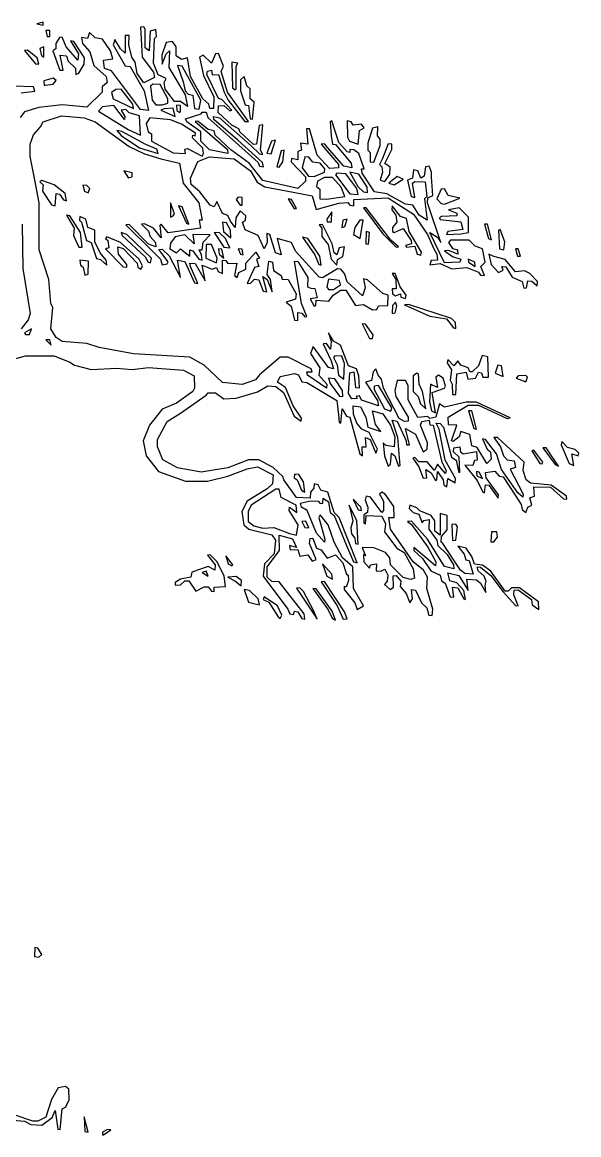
# Model space of a CAD drawing. Header units: millimetres. Extents: x 562 to 1062, y -27 to 300.
# Drawn here: x 566.155 to 568.395, y 237.307 to 241.79 of the extents above; entities that cross this region are included whole.
import ezdxf

# ---------------------------------------------------------------- set-up
doc = ezdxf.new("R2010")
doc.units = ezdxf.units.MM
doc.header["$LTSCALE"] = 0.04
doc.layers.add('7', color=7, linetype='Continuous')
doc.layers.add('EQUIP_I', color=13, linetype='Continuous')

# ---------------------------------------------------------------- blocks, each defined once
blk = doc.blocks.new('arv-04')
at = {"layer": '7', "linetype": 'Continuous'}
for points in [[(-20.424, 47.841), (-21.821, 48.222), (-23.6, 48.222), (-24.566, 47.841), (-24.871, 47.637), (-25.887, 47.383), (-27.488, 47.46), (-28.428, 47.383), (-29.444, 47.51), (-31.604, 47.332), (-32.265, 46.977), (-32.29, 46.214), (-32.189, 46.011), (-31.172, 45.3), (-30.283, 44.919), (-29.495, 43.928), (-29.114, 42.962), (-29.292, 42.022), (-30.054, 41.056), (-31.731, 40.472), (-33.078, 40.472), (-34.349, 40.777), (-35.543, 41.234), (-36.178, 41.361), (-37.144, 40.853), (-37.118, 40.294), (-36.788, 39.989), (-35.543, 39.227), (-35.213, 38.591), (-35.34, 37.753), (-35.645, 37.499), (-37.067, 37.143), (-37.296, 36.813), (-37.22, 35.974), (-36.61, 35.339), (-36.534, 34.577), (-38.058, 32.544), (-38.186, 32.239), (-38.414, 32.214), (-38.465, 32.417), (-38.668, 32.366), (-38.922, 31.959), (-39.1, 31.909), (-39.075, 32.239), (-37.525, 34.221), (-37.067, 34.246), (-36.788, 34.526), (-36.788, 35.161), (-37.55, 36.177), (-37.525, 37.118), (-38.338, 36.889), (-38.592, 36.355), (-38.16, 36.482), (-38.211, 36.203), (-38.668, 36.228), (-38.795, 35.822), (-39.304, 35.898), (-39.558, 35.517), (-39.812, 35.618), (-39.405, 36.609), (-39.431, 36.914), (-39.608, 36.94), (-39.837, 36.305), (-40.117, 36.203), (-40.498, 35.695), (-41.006, 35.898), (-41.463, 35.415), (-41.692, 34.704), (-41.794, 34.653), (-41.819, 34.323), (-41.667, 33.891), (-41.54, 33.941), (-41.54, 33.764), (-42.2, 32.925), (-42.353, 32.518), (-42.734, 32.747), (-42.124, 33.814), (-42.073, 35.161), (-41.438, 35.72), (-40.93, 36.686), (-40.549, 37.753), (-40.066, 38.388), (-39.964, 38.21), (-40.345, 36.864), (-40.32, 36.686), (-39.837, 37.245), (-39.253, 38.642), (-38.897, 38.846), (-38.846, 39.1), (-39.431, 39.252), (-39.939, 39.227), (-40.066, 39.074), (-40.218, 39.1), (-40.244, 39.405), (-40.574, 39.176), (-40.676, 38.515), (-40.93, 38.337), (-41.692, 36.482), (-42.124, 35.466), (-42.353, 35.415), (-41.235, 38.21), (-40.93, 38.515), (-40.523, 39.786), (-40.091, 39.913), (-39.939, 40.243), (-39.685, 40.294), (-39.659, 40.04), (-39.456, 39.786), (-39.431, 39.405), (-38.592, 39.455), (-37.804, 40.548), (-37.754, 40.751), (-37.144, 41.31), (-36.254, 41.793), (-35.619, 41.793), (-34.349, 41.285), (-32.697, 41.031), (-31.223, 41.285), (-30.334, 41.793), (-30.003, 42.581), (-30.003, 43.038), (-30.588, 44.156), (-31.426, 44.664), (-33.002, 45.782), (-33.129, 45.935), (-33.586, 45.935), (-34.095, 45.554), (-34.857, 45.605), (-36.178, 45.986), (-36.813, 46.367), (-37.322, 46.316), (-37.779, 45.96), (-38.44, 44.487), (-38.872, 44.182), (-38.897, 44.36), (-38.389, 45.122), (-37.906, 46.265), (-37.423, 46.596), (-37.576, 46.951), (-38.465, 47.129), (-38.719, 47.053), (-38.922, 46.621), (-39.227, 46.57), (-41.082, 45.452), (-41.184, 44.563), (-41.235, 44.105), (-41.336, 44.055), (-41.413, 44.944), (-41.692, 44.487), (-41.895, 44.436), (-42.505, 42.149), (-42.683, 42.022), (-42.658, 42.581), (-42.912, 42.581), (-42.861, 43.165), (-43.14, 43.038), (-43.496, 42.2), (-43.598, 42.454), (-43.09, 43.47), (-42.632, 43.673), (-42.327, 44.055), (-42.124, 44.614), (-42.099, 45.122), (-42.556, 45.071), (-42.886, 44.436), (-43.013, 43.8), (-43.801, 43.546), (-43.471, 43.978), (-43.293, 44.817), (-43.928, 44.639), (-44.411, 43.928), (-44.665, 43.216), (-44.64, 42.581), (-44.131, 42.682), (-43.954, 42.835), (-44.03, 42.022), (-44.259, 41.387), (-44.411, 41.514), (-44.462, 42.2), (-44.665, 42.022), (-44.894, 41.387), (-44.995, 41.437), (-44.868, 43.165), (-44.513, 44.232), (-44.818, 44.182), (-45.377, 42.962), (-45.402, 42.708), (-45.58, 42.708), (-45.326, 43.724), (-45.961, 43.369), (-46.418, 42.276), (-46.672, 42.454), (-46.698, 42.835), (-46.266, 43.928), (-46.342, 44.156), (-46.8, 44.232), (-46.85, 43.953), (-47.054, 43.928), (-47.587, 41.641), (-47.841, 41.132), (-47.816, 40.929), (-47.308, 41.514), (-47.13, 41.132), (-46.672, 41.666), (-46.164, 41.666), (-45.91, 41.92), (-45.783, 41.895), (-46.164, 41.361), (-46.418, 40.65), (-46.647, 40.675), (-46.596, 41.183), (-46.927, 40.98), (-47.181, 40.497), (-47.282, 40.548), (-47.308, 41.056), (-47.663, 40.548), (-47.714, 40.243), (-47.892, 40.116), (-47.943, 40.624), (-48.4, 40.37), (-48.426, 40.624), (-47.79, 41.768), (-47.409, 43.673), (-47.231, 44.055), (-47.486, 44.029), (-47.689, 43.8), (-48.172, 41.946), (-48.477, 41.768), (-48.604, 41.056), (-48.705, 41.005), (-48.654, 41.946), (-48.299, 42.276), (-48.324, 42.53), (-48.705, 42.581), (-48.731, 42.276), (-48.909, 42.149), (-49.722, 42.301), (-49.772, 41.768), (-49.595, 41.742), (-49.493, 41.437), (-49.01, 41.463), (-49.772, 40.497), (-50.128, 39.786), (-50.23, 39.735), (-50.281, 40.243), (-50.484, 40.218), (-51.068, 39.405), (-51.094, 39.608), (-50.331, 40.675), (-50.281, 41.005), (-50.865, 41.082), (-51.119, 40.777), (-51.373, 40.726), (-52.161, 39.532), (-52.491, 39.023), (-52.542, 38.718), (-52.771, 38.515), (-52.898, 38.846), (-53.152, 38.973), (-53.025, 39.43), (-53.304, 39.532), (-53.279, 40.116), (-54.295, 40.091), (-55.109, 39.379), (-55.312, 39.354), (-55.286, 39.532), (-54.346, 40.218), (-53.076, 40.345), (-52.796, 40.548), (-52.618, 41.132), (-52.669, 41.641), (-51.018, 43.165), (-50.789, 43.165), (-51.221, 42.581), (-51.399, 42.022), (-51.627, 41.793), (-52.059, 41.717), (-52.136, 41.31), (-51.805, 41.209), (-52.618, 39.659), (-52.593, 39.481), (-52.288, 39.735), (-51.272, 41.183), (-50.967, 42.149), (-50.281, 43.038), (-50.103, 43.089), (-50.382, 42.454), (-50.586, 42.276), (-50.636, 41.819), (-50.357, 41.564), (-49.772, 42.555), (-49.442, 42.657), (-49.315, 43.343), (-48.756, 43.546), (-48.654, 43.216), (-48.273, 42.911), (-48.172, 42.962), (-48.502, 43.928), (-47.994, 43.953), (-47.968, 44.436), (-49.213, 45.173), (-49.849, 45.173), (-51.627, 44.334), (-51.805, 44.385), (-49.722, 45.351), (-49.086, 45.351), (-47.74, 45.046), (-47.435, 45.249), (-47.206, 44.436), (-46.85, 44.334), (-46.723, 44.461), (-46.088, 44.41), (-45.504, 45.503), (-45.504, 46.392), (-45.326, 46.697), (-44.818, 46.697), (-44.665, 46.087), (-44.741, 45.706), (-45.504, 44.436), (-45.504, 44.182), (-45.275, 44.156), (-44.945, 44.334), (-43.979, 46.214), (-43.852, 46.773), (-43.649, 47.028), (-43.496, 47.409), (-43.344, 47.231), (-43.242, 46.697), (-42.861, 46.596), (-43.598, 45.452), (-43.674, 45.122), (-42.607, 45.478), (-42.48, 45.757), (-42.277, 45.706), (-42.353, 45.579), (-42.022, 45.554), (-41.819, 45.884), (-41.895, 47.18), (-42.149, 47.231), (-42.251, 46.265), (-42.48, 46.24), (-42.454, 46.977), (-42.302, 47.409), (-41.819, 47.612), (-41.311, 48.882), (-40.879, 49.137), (-40.574, 49.645), (-40.727, 49.137), (-40.701, 48.628), (-40.447, 48.984), (-40.244, 48.959), (-40.727, 47.917), (-40.879, 47.409), (-40.574, 47.51), (-39.634, 48.806), (-39.456, 48.374), (-40.04, 47.485), (-39.964, 47.028), (-40.472, 46.469), (-40.447, 46.214), (-39.278, 47.028), (-39.227, 47.231), (-39.558, 47.231), (-39.507, 47.409), (-38.084, 48.146), (-37.576, 48.146), (-36.305, 47.053), (-36.051, 46.748), (-35.238, 46.443), (-34.018, 46.57), (-32.875, 47.637), (-31.985, 48.146), (-28.504, 48.349), (-26.395, 48.73), (-25.633, 48.984), (-24.108, 49.111), (-23.727, 49.365), (-23.397, 49.899), (-23.524, 51.22), (-23.397, 51.474), (-23.27, 52.948), (-22.685, 54.778), (-22.685, 57.7), (-22.38, 59.223), (-22.126, 60.57), (-22.126, 61.332), (-22.33, 61.917), (-22.762, 62.4), (-22.914, 62.705), (-24.058, 63.086), (-25.455, 62.959), (-26.141, 62.705), (-28.25, 61.18), (-29.19, 60.723), (-30.207, 60.418), (-31.35, 60.164), (-31.579, 58.918), (-32.544, 57.7), (-32.748, 56.633), (-32.57, 56.633), (-32.646, 56.124), (-30.664, 55.845), (-30.232, 56.378), (-30.131, 56.302), (-30.232, 55.54), (-29.749, 56.124), (-29.19, 56.404), (-29.013, 56.378), (-29.444, 55.946), (-29.546, 55.616), (-29.876, 55.235), (-29.902, 54.981), (-29.444, 55.133), (-28.25, 56.353), (-28.047, 56.328), (-29.775, 54.625), (-30.181, 54.219), (-30.283, 53.863), (-30.588, 53.914), (-30.664, 54.041), (-30.08, 54.803), (-30.283, 54.828), (-30.715, 54.422), (-31.426, 53.075), (-31.223, 54.142), (-31.681, 54.066), (-32.29, 52.745), (-32.494, 52.694), (-32.036, 53.761), (-31.985, 53.964), (-32.316, 53.939), (-32.951, 52.872), (-32.748, 53.837), (-33.383, 53.583), (-33.637, 53.685), (-33.739, 53.456), (-34.018, 53.329), (-34.018, 54.142), (-34.222, 54.117), (-34.349, 53.939), (-34.908, 53.964), (-34.755, 53.202), (-34.933, 53.075), (-35.035, 53.38), (-35.467, 53.583), (-35.467, 53.964), (-36.076, 54.651), (-36.305, 54.269), (-36.127, 54.219), (-36.254, 53.761), (-36, 53.685), (-35.543, 52.694), (-35.746, 52.719), (-36, 52.974), (-36.254, 52.923), (-36.534, 52.237), (-36.763, 52.186), (-36.508, 53.126), (-36.788, 52.948), (-37.093, 52.186), (-36.991, 52.948), (-36.788, 53.253), (-36.89, 54.092), (-37.118, 54.015), (-37.169, 53.507), (-37.652, 53.202), (-37.703, 52.974), (-38.084, 52.948), (-38.567, 52.059), (-38.541, 51.728), (-37.957, 51.551), (-38.262, 51.296), (-38.465, 50.433), (-38.668, 50.407), (-38.668, 50.915), (-38.922, 50.864), (-39.1, 50.636), (-39.227, 50.661), (-38.897, 51.474), (-38.465, 54.092), (-38.668, 54.066), (-39.304, 53.075), (-39.278, 52.491), (-39.481, 52.414), (-39.736, 52.389), (-39.863, 51.805), (-39.431, 51.754), (-39.685, 51.296), (-39.786, 51.347), (-39.812, 51.678), (-40.599, 51.601), (-40.854, 51.983), (-41.336, 52.287), (-41.641, 52.287), (-42.251, 51.347), (-42.734, 51.398), (-43.293, 51.068), (-43.572, 51.093), (-43.674, 51.322), (-44.233, 51.347), (-44.259, 51.983), (-43.928, 52.084), (-42.988, 52.923), (-42.734, 52.999), (-42.836, 52.44), (-42.683, 51.932), (-41.718, 52.796), (-41.565, 53.329), (-41.336, 53.583), (-41.133, 53.609), (-40.193, 53.05), (-39.99, 53.101), (-38.541, 54.701), (-38.287, 55.235), (-37.398, 55.489), (-37.652, 54.473), (-37.296, 54.6), (-36.94, 55.743), (-36.763, 55.794), (-36.788, 55.235), (-36.585, 54.854), (-36.229, 55.667), (-35.416, 56.023), (-35.263, 56.505), (-35.441, 56.633), (-35.467, 56.887), (-35.111, 57.192), (-34.831, 56.76), (-34.806, 56.175), (-34.501, 56.556), (-34.349, 56.912), (-34.018, 57.039), (-33.663, 57.776), (-33.51, 57.446), (-33.256, 57.547), (-32.621, 58.385), (-32.087, 58.842), (-32.036, 59.223), (-32.494, 60.265), (-33.205, 60.545), (-34.73, 60.418), (-35.746, 59.681), (-36.153, 58.969), (-36.636, 58.69), (-37.957, 58.436), (-39.558, 58.131), (-39.812, 57.293), (-41.209, 57.674), (-41.768, 57.725), (-41.895, 57.547), (-42.149, 57.522), (-42.149, 57.903), (-44.259, 58.005), (-44.563, 57.801), (-45.834, 56.988), (-46.698, 55.743), (-47.079, 54.854), (-47.282, 54.524), (-47.308, 54.142), (-46.927, 54.117), (-46.85, 53.863), (-47.486, 53.939), (-48.197, 53.609), (-49.137, 53.685), (-49.849, 53.405), (-49.976, 53.228), (-50.23, 53.202), (-50.001, 53.761), (-50.255, 54.015), (-50.103, 54.854), (-49.645, 55.006), (-49.264, 55.387), (-48.121, 55.387), (-47.994, 55.235), (-48.248, 54.879), (-48.553, 54.778), (-48.578, 54.524), (-47.994, 54.752), (-47.74, 54.727), (-48.248, 54.371), (-48.756, 54.219), (-48.705, 54.015), (-47.74, 53.99), (-46.85, 55.87), (-47.308, 55.565), (-47.511, 55.235), (-46.698, 57.7), (-46.723, 58.005), (-47.028, 58.156), (-46.952, 59.3), (-46.952, 59.605), (-46.8, 59.96), (-46.571, 59.935), (-46.495, 59.35), (-46.291, 59.223), (-46.088, 59.681), (-45.834, 59.732), (-45.758, 59.223), (-45.453, 59.096), (-45.681, 58.08), (-45.91, 58.03), (-45.758, 58.918), (-45.91, 59.02), (-46.545, 58.995), (-46.647, 58.08), (-46.52, 57.954), (-46.672, 56.633), (-46.19, 56.937), (-45.783, 57.547), (-45.326, 57.624), (-44.182, 58.258), (-43.42, 58.385), (-42.658, 59.528), (-42.607, 59.808), (-42.785, 59.808), (-42.454, 60.748), (-42.149, 60.977), (-41.895, 61.002), (-41.895, 60.824), (-41.718, 60.85), (-41.209, 61.434), (-40.777, 62.781), (-40.676, 62.73), (-40.727, 61.841), (-40.828, 61.332), (-41.006, 61.307), (-41.972, 60.164), (-42.022, 59.859), (-41.514, 59.96), (-40.625, 60.977), (-40.32, 61.358), (-40.117, 61.332), (-41.184, 60.062), (-41.184, 59.859), (-40.625, 59.833), (-39.863, 60.646), (-39.405, 62.273), (-39.202, 62.273), (-39.304, 61.332), (-38.846, 61.383), (-38.897, 60.951), (-38.668, 60.875), (-38.668, 60.367), (-38.287, 60.443), (-38.262, 60.24), (-39.151, 59.3), (-39.151, 59.045), (-38.668, 58.588), (-36.508, 59.071), (-35.67, 60.164), (-34.526, 60.977), (-33.561, 61.891), (-33.51, 62.146), (-33.129, 62.247), (-32.494, 62.755), (-32.316, 62.73), (-34.323, 61.002), (-34.349, 60.748), (-33.205, 60.977), (-32.672, 61.51), (-32.672, 62.095), (-31.808, 62.705), (-31.731, 62.908), (-32.697, 63.213), (-32.748, 63.314), (-33.002, 63.314), (-33.104, 62.984), (-35.594, 60.748), (-36.229, 60.189), (-36.305, 59.96), (-36.559, 59.935), (-36.483, 60.189), (-34.958, 61.586), (-33.485, 62.857), (-33.459, 63.035), (-33.84, 62.959), (-35.797, 61.231), (-36.305, 60.723), (-36.508, 60.697), (-36.356, 60.951), (-36.508, 62.527), (-36.28, 62.476), (-36.127, 61.332), (-35.924, 61.307), (-35.085, 62.095), (-35.035, 62.273), (-34.603, 62.501), (-33.739, 63.289), (-33.764, 63.696), (-34.095, 63.721), (-34.476, 63.391), (-34.603, 63.441), (-33.967, 64.102), (-33.764, 64.153), (-33.053, 65.652), (-33.078, 65.855), (-33.332, 65.906), (-33.383, 65.627), (-33.764, 65.652), (-34.12, 64.559), (-34.374, 64.051), (-35.39, 62.73), (-35.619, 62.73), (-34.323, 64.559), (-33.942, 65.83), (-34.069, 66.16), (-33.764, 66.948), (-33.586, 66.923), (-33.332, 66.338), (-32.824, 66.846), (-32.595, 66.719), (-32.849, 65.576), (-33.485, 64.255), (-33.459, 63.543), (-33.231, 63.543), (-33.18, 63.797), (-32.799, 64.127), (-32.036, 65.525), (-31.858, 66.668), (-31.477, 66.567), (-31.147, 66.796), (-31.147, 67.355), (-30.918, 67.685), (-30.537, 67.634), (-30.258, 66.846), (-30.283, 66.287), (-30.537, 66.923), (-30.74, 67.1), (-30.69, 66.084), (-31.706, 64.382), (-31.858, 63.67), (-31.426, 63.975), (-31.045, 63.975), (-30.461, 64.737), (-30.41, 65.144), (-30.537, 65.398), (-30.029, 65.627), (-29.749, 66.338), (-29.8, 67.863), (-29.927, 67.99), (-29.902, 68.422), (-29.546, 68.32), (-29.47, 67.1), (-29.241, 67.304), (-29.241, 68.447), (-29.14, 68.6), (-28.936, 68.574), (-29.038, 66.719), (-29.749, 65.779), (-29.8, 65.449), (-29.14, 65.118), (-28.733, 65.703), (-28.606, 66.414), (-28.403, 66.719), (-28.225, 67.482), (-28.25, 68.066), (-27.996, 68.066), (-27.996, 66.973), (-27.717, 67.228), (-27.361, 67.812), (-27.259, 67.482), (-27.996, 66.186), (-28.301, 66.135), (-29.165, 64.636), (-29.444, 63.416), (-28.936, 63.467), (-27.158, 65.881), (-26.726, 66.008), (-26.649, 66.541), (-27.234, 66.618), (-27.081, 67.1), (-26.599, 67.837), (-26.141, 67.914), (-25.785, 68.244), (-25.658, 67.863), (-25.303, 67.939), (-25.353, 67.558), (-25.811, 67.05), (-26.065, 66.211), (-26.827, 65.525), (-26.878, 65.144), (-26.573, 64.89), (-26.573, 64.559), (-25.633, 63.619), (-24.108, 63.772), (-22.66, 63.594), (-21.771, 63.34), (-21.491, 62.984)], [(-21.618, 56.378), (-21.669, 53.634), (-22.126, 50.839), (-21.999, 50.458), (-21.567, 49.899)], [(-21.567, 64.509), (-22.406, 64.61), (-22.33, 64.89), (-21.059, 64.915)], [(-23.346, 67.99), (-23.346, 68.371), (-23.092, 68.371), (-23.168, 67.99), (-23.346, 67.99)], [(-22.914, 68.701), (-22.914, 68.879), (-22.533, 68.778), (-22.914, 68.701)], [(-25.125, 65.728), (-25.455, 66.287), (-25.481, 66.668), (-24.82, 67.685), (-24.617, 67.736), (-25.099, 66.923), (-25.074, 66.541), (-24.337, 67.355), (-24.108, 67.964), (-23.931, 67.939), (-23.702, 67.558), (-23.702, 67.228), (-23.524, 67.1), (-23.956, 65.906), (-24.159, 65.906), (-23.981, 66.846), (-24.362, 66.796), (-24.464, 66.465), (-24.921, 66.033), (-24.947, 65.652), (-25.125, 65.728)], [(-22.965, 66.719), (-22.965, 67.355), (-22.711, 67.253), (-22.812, 66.796), (-22.965, 66.719)], [(-22.66, 66.287), (-22.558, 66.668), (-21.949, 67.151), (-21.771, 67.126), (-22.457, 66.313), (-22.66, 66.287)], [(-34.857, 64.763), (-34.857, 66.16), (-34.958, 66.338), (-34.603, 66.414), (-34.628, 64.814), (-34.806, 64.687), (-34.857, 64.763)], [(-32.57, 63.492), (-32.672, 64.051), (-31.528, 66.16), (-31.223, 66.211), (-31.579, 65.195), (-31.706, 64.636), (-31.884, 64.432), (-32.189, 64.356), (-32.29, 63.543), (-32.57, 63.492)], [(-35.873, 62.882), (-35.975, 63.924), (-35.721, 64.127), (-35.721, 64.763), (-35.517, 64.941), (-35.365, 65.525), (-35.136, 65.322), (-35.136, 64.636), (-35.416, 63.772), (-35.619, 63.721), (-35.721, 62.908), (-35.873, 62.882)], [(-30.283, 63.772), (-30.639, 63.873), (-30.639, 64.127), (-30.156, 65.017), (-29.699, 65.042), (-29.572, 64.915), (-29.673, 64.051), (-29.902, 63.772), (-30.283, 63.772)], [(-23.041, 64.991), (-23.549, 65.042), (-23.727, 65.271), (-23.549, 65.423), (-22.965, 65.246), (-22.99, 64.966), (-23.041, 64.991)], [(-28.504, 63.543), (-28.479, 63.797), (-27.742, 64.737), (-27.412, 64.712), (-27.158, 64.534), (-27.259, 64.127), (-28.504, 63.543)], [(-31.426, 63.365), (-31.426, 63.721), (-31.172, 63.746), (-31.198, 63.416), (-31.376, 63.289), (-31.426, 63.365)], [(-31.096, 63.035), (-30.969, 63.568), (-30.41, 63.518), (-30.207, 63.441), (-31.096, 63.035)], [(-28.936, 61.891), (-28.885, 63.086), (-28.25, 63.264), (-28.047, 63.467), (-27.742, 63.441), (-27.971, 63.035), (-27.945, 62.857), (-27.285, 63.721), (-26.599, 63.645), (-26.344, 63.365), (-28.174, 62.247), (-28.936, 61.891)], [(-42.404, 61.332), (-42.48, 62.171), (-42.785, 62.349), (-42.607, 62.577), (-42.099, 62.501), (-41.972, 62.705), (-41.718, 62.781), (-41.743, 61.764), (-41.87, 61.51), (-42.404, 61.332)], [(-32.748, 60.596), (-32.849, 60.748), (-32.799, 61.078), (-32.163, 61.714), (-32.189, 61.891), (-32.316, 61.841), (-32.341, 62.018), (-31.477, 62.577), (-30.791, 62.832), (-29.521, 62.959), (-29.292, 62.603), (-29.419, 62.095), (-29.622, 61.968), (-29.622, 61.51), (-30.969, 60.799), (-31.731, 60.748), (-31.681, 61.027), (-31.858, 61.053), (-32.748, 60.596)], [(-43.369, 60.214), (-43.776, 61.256), (-43.776, 61.637), (-43.598, 61.841), (-43.623, 62.4), (-43.293, 62.323), (-43.013, 61.383), (-43.013, 60.951), (-43.14, 60.824), (-43.14, 60.24), (-43.369, 60.214)], [(-30.029, 60.748), (-29.953, 61.027), (-29.267, 61.307), (-27.793, 62.12), (-27.488, 62.171), (-27.742, 61.866), (-28.885, 61.104), (-30.029, 60.748)], [(-44.055, 59.02), (-44.36, 59.477), (-44.386, 59.909), (-44.055, 60.138), (-44.487, 61.002), (-44.487, 61.332), (-44.259, 61.358), (-43.903, 60.443), (-43.725, 60.062), (-43.877, 59.935), (-43.903, 59.605), (-43.776, 59.096), (-44.055, 59.02)], [(-37.017, 60.723), (-37.296, 61.586), (-37.042, 61.51), (-36.763, 60.773), (-37.017, 60.723)], [(-37.525, 59.909), (-37.754, 60.24), (-37.83, 60.951), (-37.652, 60.926), (-37.372, 59.935), (-37.525, 59.909)], [(-39.685, 59.325), (-40.32, 59.605), (-40.345, 59.808), (-40.066, 60.164), (-39.608, 60.214), (-39.354, 60.519), (-39.1, 60.545), (-38.948, 59.859), (-39.329, 59.35), (-39.685, 59.325)], [(-44.64, 58.817), (-45.199, 59.173), (-44.818, 59.325), (-44.309, 58.918), (-44.64, 58.817)], [(-42.988, 58.334), (-42.963, 58.664), (-42.454, 59.477), (-41.895, 59.605), (-42.378, 58.715), (-42.734, 58.385), (-42.988, 58.334)], [(-42.404, 58.207), (-42.327, 58.588), (-41.641, 59.503), (-41.082, 59.528), (-41.006, 59.427), (-41.895, 58.258), (-42.404, 58.207)], [(-40.447, 57.928), (-41.59, 58.08), (-41.362, 58.664), (-40.828, 59.274), (-40.32, 59.274), (-39.888, 59.045), (-39.837, 58.715), (-40.04, 58.537), (-40.04, 57.954), (-40.447, 57.928)], [(-28.25, 59.274), (-28.428, 59.3), (-28.428, 59.554), (-27.92, 59.681), (-28.199, 59.223), (-28.25, 59.274)], [(-47.74, 57.624), (-48.705, 57.979), (-47.968, 58.156), (-47.74, 58.563), (-47.536, 58.537), (-47.282, 57.954), (-47.536, 57.649), (-47.74, 57.624)], [(-25.709, 58.309), (-25.811, 58.588), (-25.633, 58.766), (-25.379, 58.791), (-25.481, 58.41), (-25.709, 58.309)], [(-23.676, 57.522), (-23.727, 58.283), (-23.931, 58.232), (-24.185, 57.878), (-24.362, 57.827), (-24.286, 58.283), (-23.6, 58.817), (-22.838, 59.071), (-22.711, 58.995), (-22.914, 58.817), (-22.889, 58.41), (-23.448, 57.573), (-23.676, 57.522)], [(-38.592, 57.344), (-38.287, 57.903), (-38.084, 57.954), (-38.44, 57.319), (-38.592, 57.344)], [(-35.238, 57.547), (-35.238, 58.03), (-34.984, 58.055), (-34.857, 57.903), (-35.111, 57.547), (-35.238, 57.547)], [(-48.756, 55.769), (-49.239, 55.87), (-49.239, 56.81), (-48.654, 57.395), (-47.994, 57.268), (-48.502, 57.065), (-48.502, 56.887), (-47.562, 56.861), (-47.435, 56.76), (-47.486, 56.658), (-48.756, 56.531), (-48.883, 56.048), (-47.943, 55.921), (-47.867, 55.743), (-48.756, 55.769)], [(-46.291, 54.447), (-46.317, 54.651), (-45.554, 55.921), (-45.402, 56.734), (-45.021, 56.861), (-44.513, 57.522), (-44.487, 57.268), (-44.741, 56.937), (-44.792, 56.505), (-44.538, 56.175), (-44.538, 55.921), (-44.64, 55.87), (-45.199, 56.099), (-45.681, 55.362), (-45.707, 55.159), (-45.326, 55.057), (-45.402, 54.955), (-45.91, 55.006), (-46.063, 54.524), (-46.291, 54.447)], [(-44.894, 54.981), (-44.436, 55.387), (-42.912, 57.395), (-42.734, 57.395), (-43.928, 55.769), (-44.767, 54.955), (-44.894, 54.981)], [(-31.935, 56.378), (-31.528, 57.446), (-31.299, 57.522), (-31.782, 56.429), (-31.935, 56.378)], [(-30.969, 56.887), (-31.045, 57.014), (-30.791, 57.7), (-30.791, 56.81), (-30.969, 56.887)], [(-42.531, 55.489), (-42.708, 56.633), (-42.505, 56.633), (-42.2, 56.175), (-42.124, 55.743), (-42.531, 55.489)], [(-41.59, 56.226), (-41.718, 56.683), (-41.463, 56.633), (-41.387, 56.175), (-41.59, 56.226)], [(-40.752, 56.531), (-40.777, 57.141), (-40.472, 56.683), (-40.498, 56.531), (-40.752, 56.531)], [(-34.526, 55.54), (-34.501, 55.997), (-34.272, 56.455), (-34.018, 56.505), (-34.069, 55.921), (-34.526, 55.54)], [(-26.853, 53.837), (-26.827, 54.142), (-26.446, 54.6), (-26.116, 55.286), (-26.116, 55.997), (-25.684, 56.175), (-25.557, 56.683), (-25.201, 56.861), (-25.176, 56.633), (-25.303, 56.505), (-25.608, 55.362), (-25.887, 55.235), (-26.217, 54.244), (-26.472, 54.193), (-26.853, 53.837)], [(-25.328, 54.955), (-25.226, 55.87), (-24.566, 56.887), (-24.362, 56.937), (-24.845, 56.124), (-24.794, 55.667), (-25.125, 54.955), (-25.328, 54.955)], [(-51.424, 54.778), (-51.475, 55.286), (-51.195, 56.048), (-51.094, 55.997), (-51.145, 54.854), (-51.424, 54.778)], [(-50.662, 55.413), (-50.408, 56.378), (-50.23, 56.378), (-50.459, 55.489), (-50.662, 55.413)], [(-43.039, 55.133), (-43.115, 55.87), (-42.912, 55.921), (-42.886, 55.159), (-43.039, 55.133)], [(-41.082, 53.837), (-41.133, 54.193), (-41.463, 54.371), (-41.565, 54.981), (-41.235, 54.905), (-41.082, 54.473), (-40.93, 54.6), (-40.803, 55.159), (-40.193, 56.353), (-39.99, 56.328), (-40.167, 56.124), (-40.167, 55.616), (-40.549, 55.108), (-40.727, 54.219), (-41.082, 53.837)], [(-34.476, 54.905), (-34.196, 55.489), (-33.84, 55.845), (-33.51, 55.87), (-34.095, 54.955), (-34.476, 54.905)], [(-29.572, 53.99), (-29.622, 54.269), (-28.098, 55.743), (-27.742, 55.87), (-27.818, 55.667), (-29.241, 54.346), (-29.419, 54.015), (-29.572, 53.99)], [(-40.117, 53.837), (-40.04, 54.396), (-39.304, 55.489), (-38.973, 55.565), (-39.736, 54.473), (-39.964, 53.888), (-40.117, 53.837)], [(-32.748, 54.142), (-32.722, 54.473), (-32.57, 54.778), (-32.748, 54.778), (-32.824, 55.26), (-33.256, 55.718), (-32.189, 55.743), (-32.265, 55.159), (-31.681, 55.718), (-31.096, 55.591), (-30.791, 55.21), (-30.766, 54.854), (-31.172, 54.6), (-31.426, 54.854), (-31.985, 54.396), (-31.985, 54.778), (-32.189, 54.727), (-32.544, 54.219), (-32.748, 54.142)], [(-29.013, 53.66), (-29.063, 53.787), (-28.86, 54.219), (-27.717, 55.235), (-26.853, 55.591), (-26.776, 55.489), (-26.929, 55.362), (-26.98, 54.905), (-26.776, 54.854), (-27.869, 53.736), (-28.098, 53.71), (-28.098, 53.888), (-27.59, 54.524), (-27.539, 54.981), (-27.869, 54.879), (-28.733, 53.964), (-28.784, 53.71), (-28.962, 53.583), (-29.013, 53.66)], [(-52.822, 52.44), (-52.898, 52.872), (-53.152, 52.846), (-53.482, 52.567), (-53.508, 52.821), (-53.025, 53.329), (-52.695, 53.482), (-52.136, 53.431), (-51.5, 54.193), (-50.789, 54.371), (-50.484, 54.524), (-50.636, 53.888), (-51.094, 53.38), (-51.373, 53.533), (-51.297, 53.761), (-51.551, 53.736), (-51.932, 53.101), (-52.542, 52.821), (-52.644, 52.414), (-52.822, 52.44)], [(-52.441, 54.396), (-52.313, 54.854), (-52.136, 54.854), (-52.263, 54.396), (-52.441, 54.396)], [(-35.289, 54.473), (-35.238, 54.828), (-34.984, 54.854), (-35.136, 54.524), (-35.289, 54.473)], [(-34.095, 54.269), (-33.967, 54.828), (-33.764, 54.854), (-33.815, 54.524), (-34.095, 54.269)], [(-33.637, 53.99), (-33.688, 54.269), (-33.332, 55.108), (-33.002, 55.108), (-32.976, 54.269), (-33.637, 53.99)], [(-49.645, 53.761), (-49.62, 54.015), (-49.213, 54.219), (-49.239, 54.015), (-49.645, 53.761)], [(-25.709, 53.278), (-25.735, 54.092), (-25.201, 54.142), (-25.226, 53.837), (-25.404, 53.71), (-25.506, 53.228), (-25.709, 53.278)], [(-45.326, 51.779), (-45.377, 51.983), (-44.995, 52.491), (-44.69, 53.329), (-44.513, 53.329), (-44.741, 52.948), (-44.767, 52.364), (-44.513, 52.364), (-44.538, 52.059), (-44.716, 51.932), (-45.021, 52.059), (-45.046, 51.855), (-45.326, 51.779)], [(-40.879, 52.338), (-41.311, 52.618), (-41.26, 52.897), (-40.574, 52.974), (-40.472, 52.491), (-40.574, 52.338), (-40.879, 52.338)], [(-48.451, 49.924), (-48.426, 50.28), (-48.172, 50.534), (-45.529, 51.398), (-45.275, 51.373), (-46.85, 50.687), (-47.867, 50.509), (-48.299, 49.95), (-48.451, 49.924)], [(-44.69, 50.89), (-44.792, 51.296), (-44.716, 51.551), (-44.538, 51.347), (-44.513, 50.839), (-44.69, 50.89)], [(-43.293, 49.289), (-43.344, 49.518), (-42.861, 50.178), (-42.658, 50.204), (-43.115, 49.289), (-43.293, 49.289)], [(-22.076, 49.543), (-22.203, 49.899), (-21.771, 49.645), (-21.821, 49.543), (-22.076, 49.543)], [(-23.422, 48.882), (-23.346, 49.213), (-23.092, 49.213), (-23.422, 48.882)], [(-48.451, 45.833), (-48.502, 47.104), (-49.086, 47.205), (-49.188, 46.773), (-49.671, 46.85), (-49.849, 47.205), (-50.027, 47.18), (-50.128, 46.901), (-50.459, 46.901), (-50.433, 48.171), (-50.077, 48.247), (-49.849, 47.612), (-49.468, 47.231), (-49.315, 47.231), (-49.213, 47.485), (-48.756, 47.637), (-48.578, 47.917), (-48.324, 47.612), (-47.943, 47.993), (-47.918, 47.79), (-48.172, 47.358), (-48.095, 46.723), (-48.222, 46.469), (-48.248, 45.833), (-48.451, 45.833)], [(-41.514, 46.773), (-41.565, 47.739), (-41.387, 48.196), (-40.955, 48.222), (-40.879, 48.12), (-41.108, 47.663), (-41.184, 47.028), (-41.514, 46.773)], [(-51.373, 46.951), (-51.272, 47.612), (-51.043, 47.637), (-50.891, 47.155), (-51.373, 46.951)], [(-52.771, 46.621), (-52.872, 46.901), (-52.771, 47.002), (-52.313, 46.977), (-52.186, 46.85), (-52.771, 46.621)], [(-47.181, 44.69), (-46.977, 45.96), (-47.74, 46.214), (-47.816, 46.341), (-47.663, 46.85), (-47.384, 47.028), (-47.206, 46.901), (-47.308, 46.265), (-46.876, 46.469), (-46.825, 45.376), (-46.952, 44.817), (-47.181, 44.69)], [(-46.596, 44.944), (-46.393, 46.011), (-46.19, 46.469), (-46.139, 47.104), (-46.037, 47.155), (-45.809, 46.977), (-45.809, 46.011), (-46.113, 45.706), (-46.266, 45.249), (-46.596, 44.944)], [(-41.463, 45.706), (-41.438, 46.087), (-40.955, 46.799), (-40.574, 46.85), (-40.676, 46.519), (-41.26, 45.732), (-41.463, 45.706)], [(-44.436, 44.791), (-44.487, 44.995), (-43.674, 46.392), (-43.395, 46.341), (-43.395, 46.138), (-44.03, 44.944), (-44.436, 44.791)], [(-49.722, 43.673), (-49.442, 44.817), (-49.239, 44.817), (-49.569, 43.724), (-49.722, 43.673)], [(-55.744, 41.437), (-55.617, 42.149), (-56.023, 42.022), (-56.049, 42.2), (-55.82, 42.428), (-55.363, 42.555), (-55.007, 42.911), (-54.956, 42.708), (-55.464, 41.564), (-55.744, 41.437)], [(-54.804, 41.387), (-54.041, 42.53), (-53.838, 42.53), (-54.6, 41.488), (-54.804, 41.387)], [(-53.787, 41.539), (-53.838, 41.641), (-53.279, 42.378), (-53.152, 42.352), (-53.635, 41.564), (-53.787, 41.539)], [(-50.103, 40.624), (-49.9, 41.031), (-49.722, 41.056), (-49.747, 40.802), (-50.103, 40.624)], [(-39.1, 39.786), (-39.024, 40.421), (-38.745, 40.878), (-38.465, 40.904), (-38.44, 40.675), (-38.643, 40.548), (-38.897, 39.913), (-39.1, 39.786)], [(-38.592, 37.118), (-38.694, 37.753), (-38.135, 38.642), (-38.16, 38.846), (-38.617, 38.515), (-38.567, 38.973), (-37.652, 39.455), (-37.525, 39.964), (-37.322, 39.964), (-35.797, 38.973), (-35.594, 38.591), (-35.594, 37.956), (-35.949, 37.702), (-36.508, 37.55), (-37.195, 37.6), (-38.16, 37.219), (-38.592, 37.118)], [(-46.977, 32.137), (-47.028, 32.544), (-46.647, 33.814), (-46.698, 34.526), (-46.444, 34.958), (-45.809, 35.466), (-44.411, 37.499), (-44.309, 38.21), (-44.64, 38.21), (-44.614, 38.896), (-44.081, 39.659), (-43.877, 39.786), (-43.725, 39.659), (-43.979, 39.227), (-43.979, 38.642), (-43.877, 38.515), (-43.166, 39.481), (-42.912, 39.532), (-42.836, 39.278), (-43.013, 38.846), (-42.988, 38.515), (-42.759, 38.388), (-42.759, 37.88), (-42.861, 37.829), (-42.912, 38.337), (-43.877, 38.287), (-44.106, 37.829), (-44.03, 37.321), (-44.792, 36.305), (-45.249, 36.05), (-45.809, 35.034), (-45.885, 34.45), (-45.656, 34.373), (-45.199, 34.5), (-44.411, 35.288), (-44.36, 35.72), (-44.106, 36.05), (-43.369, 36.33), (-42.658, 36.355), (-42.861, 35.847), (-42.734, 35.923), (-42.759, 35.466), (-43.115, 35.085), (-43.166, 35.288), (-43.547, 35.339), (-43.522, 34.907), (-43.801, 34.882), (-44.055, 35.009), (-44.233, 34.653), (-44.208, 34.272), (-44.03, 34.068), (-44.386, 33.764), (-44.589, 33.891), (-44.563, 34.602), (-44.767, 34.627), (-45.046, 34.272), (-44.995, 33.941), (-45.377, 33.509), (-45.605, 32.925), (-45.758, 33.179), (-45.707, 33.764), (-45.961, 33.713), (-46.317, 32.925), (-46.647, 32.62), (-46.774, 32.163), (-46.977, 32.137)], [(-42.607, 38.642), (-42.581, 38.846), (-42.099, 39.354), (-42.404, 38.693), (-42.607, 38.642)], [(-53.584, 32.518), (-53.559, 33.001), (-52.39, 33.865), (-51.882, 33.865), (-51.678, 33.662), (-51.5, 33.662), (-50.611, 34.882), (-50.103, 35.263), (-49.595, 35.314), (-49.442, 35.796), (-49.086, 36.305), (-48.578, 36.432), (-48.959, 35.949), (-49.061, 35.593), (-49.264, 35.542), (-49.518, 34.704), (-49.01, 34.755), (-48.731, 34.958), (-47.638, 36.609), (-47.536, 36.686), (-47.562, 37.041), (-47.918, 37.448), (-47.918, 38.337), (-47.486, 38.464), (-47.486, 37.118), (-47.155, 37.372), (-47.155, 38.007), (-46.927, 38.337), (-46.215, 38.617), (-46.037, 38.82), (-45.605, 38.973), (-45.554, 38.769), (-45.809, 38.515), (-46.164, 38.414), (-46.368, 37.88), (-46.469, 38.032), (-46.8, 38.083), (-46.774, 37.499), (-47.282, 36.813), (-47.333, 36.482), (-47.918, 35.923), (-48.299, 35.288), (-48.324, 35.034), (-47.74, 35.187), (-46.698, 36.864), (-45.707, 37.982), (-45.453, 37.956), (-45.707, 37.778), (-46.723, 36.381), (-47.206, 35.466), (-47.181, 35.212), (-45.859, 36.355), (-45.859, 36.177), (-46.393, 35.669), (-46.901, 34.907), (-47.486, 34.653), (-47.562, 34.297), (-47.79, 34.145), (-48.095, 33.306), (-48.324, 33.281), (-48.248, 33.891), (-48.578, 33.865), (-48.934, 33.179), (-49.036, 33.128), (-48.934, 33.687), (-48.502, 34.17), (-48.07, 34.297), (-47.943, 34.78), (-48.629, 34.627), (-49.213, 33.687), (-49.137, 34.399), (-49.722, 34.348), (-49.976, 34.145), (-50.306, 33.56), (-50.255, 34.018), (-50.331, 34.272), (-50.204, 34.577), (-49.823, 34.907), (-49.772, 35.161), (-49.976, 35.136), (-50.611, 34.627), (-51.373, 33.611), (-52.136, 32.773), (-52.313, 32.747), (-52.034, 33.433), (-52.059, 33.713), (-52.313, 33.738), (-53.127, 33.128), (-53.177, 32.798), (-53.584, 32.518)], [(-42.404, 36.559), (-42.327, 38.007), (-41.845, 38.973), (-42.073, 38.007), (-41.946, 37.575), (-41.997, 37.194), (-42.2, 36.94), (-42.251, 36.609), (-42.404, 36.559)], [(-39.354, 37.575), (-39.177, 37.982), (-38.922, 37.956), (-39.1, 37.6), (-39.354, 37.575)], [(-50.789, 36.711), (-51.018, 36.991), (-50.992, 37.321), (-50.662, 37.321), (-50.611, 36.711), (-50.789, 36.711)], [(-48.451, 36.813), (-48.553, 37.626), (-48.451, 37.804), (-48.197, 37.778), (-48.248, 36.787), (-48.451, 36.813)], [(-34.654, 35.288), (-34.222, 35.847), (-34.374, 35.339), (-34.603, 35.212), (-34.654, 35.288)], [(-33.51, 33.636), (-33.51, 33.891), (-34.196, 33.941), (-34.12, 34.577), (-33.688, 35.466), (-33.256, 35.898), (-33.078, 35.873), (-33.561, 35.288), (-33.535, 34.958), (-33.129, 35.187), (-32.113, 34.831), (-32.062, 34.526), (-31.426, 34.399), (-31.096, 34.196), (-31.096, 34.018), (-31.426, 34.043), (-31.681, 34.297), (-31.935, 34.297), (-32.367, 33.662), (-32.875, 33.916), (-33.129, 33.916), (-33.332, 33.662), (-33.51, 33.636)], [(-40.828, 34.399), (-40.777, 34.704), (-40.193, 35.339), (-40.472, 34.577), (-40.828, 34.399)], [(-35.162, 33.992), (-35.187, 34.323), (-34.857, 34.551), (-34.349, 34.526), (-34.781, 34.297), (-35.162, 33.992)], [(-33.129, 34.577), (-33.002, 34.882), (-32.748, 34.805), (-33.129, 34.577)], [(-41.718, 31.934), (-41.565, 32.366), (-40.32, 34.246), (-40.117, 34.221), (-41.108, 32.747), (-41.489, 31.909), (-41.718, 31.934)], [(-41.006, 31.858), (-40.803, 32.417), (-39.812, 33.789), (-39.608, 33.814), (-40.549, 32.493), (-40.803, 31.985), (-41.006, 31.858)], [(-39.863, 31.909), (-39.659, 32.417), (-39.024, 33.636), (-38.795, 33.865), (-38.592, 33.84), (-39.863, 31.909)], [(-36.305, 32.798), (-36.229, 33.179), (-35.695, 33.687), (-35.365, 33.764), (-35.619, 32.976), (-36.127, 32.849), (-36.305, 32.798)], [(-37.576, 31.959), (-37.677, 32.163), (-37.423, 32.747), (-36.585, 33.306), (-36.534, 33.128), (-36.89, 32.976), (-37.449, 32.061), (-37.576, 31.959)], [(-22.66, 10.996), (-22.838, 11.149), (-22.584, 11.555), (-22.406, 11.581), (-22.38, 11.022), (-22.66, 10.996)], [(-23.981, 0.324), (-24.108, 1.594), (-24.312, 1.696), (-24.54, 2.128), (-24.515, 2.814), (-24.312, 2.992), (-23.854, 2.89), (-23.448, 2.179), (-23.092, 1.086), (-22.584, 0.832), (-22.279, 0.832), (-21.186, 1.213)], [(-19.865, 1.01), (-21.771, 0.832), (-22.152, 0.629), (-22.838, 0.578), (-23.473, 1.061), (-23.676, 1.493), (-23.829, 0.349), (-23.981, 0.324)], [(-25.709, 0.146), (-25.455, 1.112), (-25.506, 0.197), (-25.709, 0.146)], [(-26.649, -0.006), (-27.107, 0.299), (-26.903, 0.324), (-26.599, 0.146), (-26.599, -0.006), (-26.649, -0.006)]]:
    blk.add_lwpolyline(points, dxfattribs=at)

msp = doc.modelspace()

# ---------------------------------------------------------------- block references
at = {"layer": 'EQUIP_I', "xscale": -0.0650785475692146, "yscale": 0.06507854756924303, "zscale": 0.06507854756924587}
msp.add_blockref('arv-04', (564.7476, 237.3078), dxfattribs=at)

doc.saveas('drawing.dxf')
